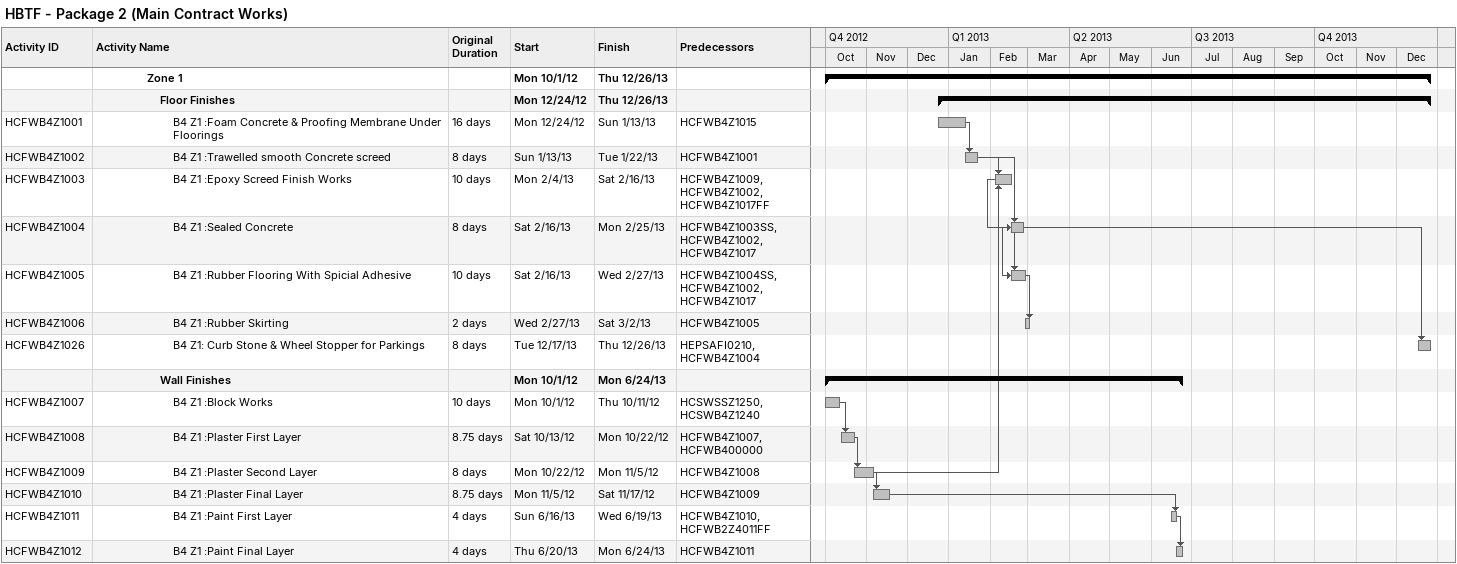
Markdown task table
HBTF - Package 2 (Main Contract Works)

| ID | Level | Task | Original duration | Start | Finish | Predecessors |
|---|---|---|---|---|---|---|
|  | 5 | **Zone 1** |  | 2012-10-01 | 2013-12-26 |  |
|  | 6 | **Floor Finishes** |  | 2012-12-24 | 2013-12-26 |  |
| HCFWB4Z1001 | 7 | B4 Z1 :Foam Concrete & Proofing Membrane Under Floorings | 16d | 2012-12-24 | 2013-01-13 | HCFWB4Z1015 |
| HCFWB4Z1002 | 7 | B4 Z1 :Trawelled smooth Concrete screed | 8d | 2013-01-13 | 2013-01-22 | HCFWB4Z1001 |
| HCFWB4Z1003 | 7 | B4 Z1 :Epoxy Screed Finish Works | 10d | 2013-02-04 | 2013-02-16 | HCFWB4Z1009, HCFWB4Z1002, HCFWB4Z1017FF |
| HCFWB4Z1004 | 7 | B4 Z1 :Sealed Concrete | 8d | 2013-02-16 | 2013-02-25 | HCFWB4Z1003SS, HCFWB4Z1002, HCFWB4Z1017 |
| HCFWB4Z1005 | 7 | B4 Z1 :Rubber Flooring With Spicial Adhesive | 10d | 2013-02-16 | 2013-02-27 | HCFWB4Z1004SS, HCFWB4Z1002, HCFWB4Z1017 |
| HCFWB4Z1006 | 7 | B4 Z1 :Rubber Skirting | 2d | 2013-02-27 | 2013-03-02 | HCFWB4Z1005 |
| HCFWB4Z1026 | 7 | B4 Z1: Curb Stone & Wheel Stopper for Parkings | 8d | 2013-12-17 | 2013-12-26 | HEPSAFI0210, HCFWB4Z1004 |
|  | 6 | **Wall Finishes** |  | 2012-10-01 | 2013-06-24 |  |
| HCFWB4Z1007 | 7 | B4 Z1 :Block Works | 10d | 2012-10-01 | 2012-10-11 | HCSWSSZ1250, HCSWB4Z1240 |
| HCFWB4Z1008 | 7 | B4 Z1 :Plaster First Layer | 8.75d | 2012-10-13 | 2012-10-22 | HCFWB4Z1007, HCFWB400000 |
| HCFWB4Z1009 | 7 | B4 Z1 :Plaster Second Layer | 8d | 2012-10-22 | 2012-11-05 | HCFWB4Z1008 |
| HCFWB4Z1010 | 7 | B4 Z1 :Plaster Final Layer | 8.75d | 2012-11-05 | 2012-11-17 | HCFWB4Z1009 |
| HCFWB4Z1011 | 7 | B4 Z1 :Paint First Layer | 4d | 2013-06-16 | 2013-06-19 | HCFWB4Z1010, HCFWB2Z4011FF |
| HCFWB4Z1012 | 7 | B4 Z1 :Paint Final Layer | 4d | 2013-06-20 | 2013-06-24 | HCFWB4Z1011 |
